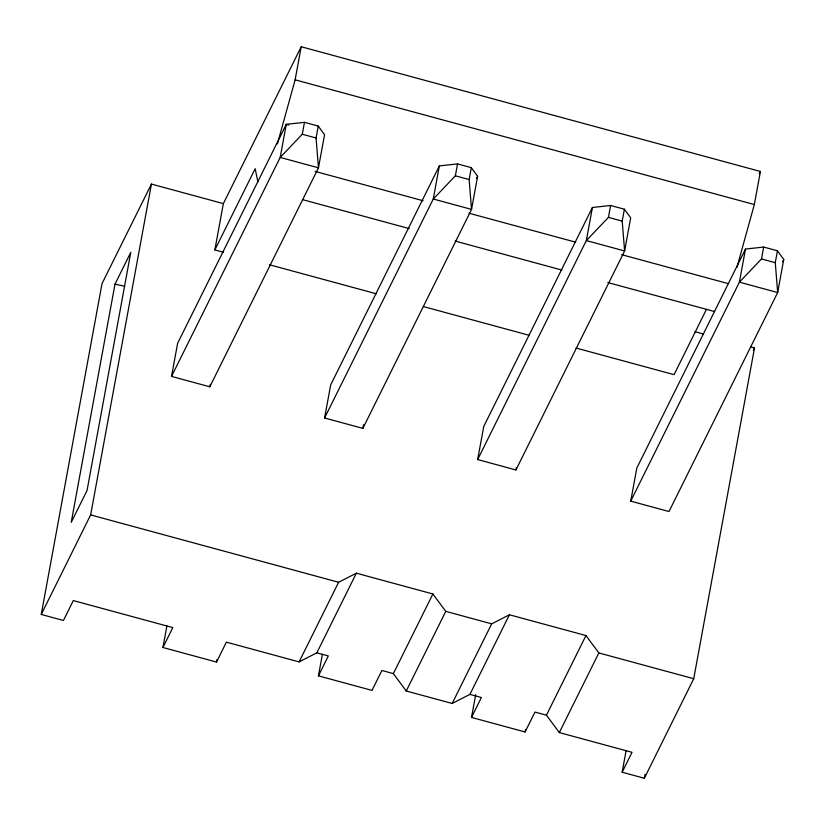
<?xml version="1.0" encoding="UTF-8"?>
<svg xmlns="http://www.w3.org/2000/svg" width="825" height="825" viewBox="0 0 825 825"><rect width="100%" height="100%" fill="white"/><g stroke="black" fill="none" stroke-linecap="round" stroke-linejoin="round"><path stroke-width="1.24" d="M750.791 346.871L754.514 347.882L693.732 678.717L598.837 652.946L585.956 635.549L509.427 614.769L491.679 623.844L445.768 611.366L432.888 593.979L356.359 573.189L316.841 652.822L299.104 661.898L226.39 642.149L216.511 662.062L162.938 647.501L172.817 627.598L73.322 600.579L63.443 620.482L41.25 614.45L102.022 283.614L151.418 184.078L223.358 203.61L301.207 46.747L760.413 171.466L754.339 204.548L736.931 267.424M114.995 284.151L71.228 522.359L87.038 490.504L130.793 252.306L114.995 284.151L124.657 286.223M41.25 614.45L90.647 514.913L151.418 184.078M171.528 376.406L177.612 343.324L286.275 124.338L304.477 122.327L318.254 126.07L324.545 134.733L318.471 167.815L209.797 386.801L171.528 376.406L280.201 157.431L286.275 124.338L288.75 125.008M223.544 252.295L214.851 249.934L223.358 203.61M209.797 386.801L210.251 384.357M162.938 647.501L166.898 625.958M277.386 143.932L295.133 79.829L301.207 46.747M318.254 126.07L316.068 137.981L318.471 167.815L280.201 157.431L302.29 134.238L304.477 122.327M216.511 662.062L216.975 659.526M324.596 417.986L330.681 384.904L439.343 165.918L457.545 163.907L471.323 167.64L477.613 176.313L471.539 209.395L362.866 428.381L324.596 417.986L433.269 199L439.343 165.918M362.866 428.381L363.547 424.7M509.427 614.769L469.91 694.392L452.172 703.467L406.251 690.999L393.37 673.613L381.892 670.488L372.013 690.401L318.44 675.85L322.389 654.338M471.323 167.64L469.136 179.551L471.539 209.395L433.269 199L455.359 175.818L457.545 163.907M477.665 459.556L483.749 426.473L592.412 207.487L610.613 205.477L624.391 209.22L630.682 217.882L624.607 250.965L515.934 469.951L477.665 459.556L586.338 240.57L592.412 207.487M515.934 469.951L516.388 467.507M693.732 678.717L644.335 778.253L622.143 772.231L632.022 752.317L559.319 732.569L546.439 715.182L534.961 712.068L525.082 731.971L471.508 717.42L475.695 694.65M624.391 209.22L622.205 221.131L624.607 250.965L586.338 240.57L608.427 217.388L610.613 205.477M525.082 731.971L525.546 729.444M630.733 501.136L636.817 468.053L745.48 249.068L763.682 247.057L777.459 250.79L783.75 259.462L777.676 292.545L669.003 511.531L630.733 501.136L739.406 282.15L745.48 249.068M622.143 772.231L626.103 750.678M644.335 778.253L645.037 774.458M777.459 250.79L775.273 262.701L777.676 292.545L739.406 282.15L761.496 258.957L763.682 247.057M214.851 249.934L255.162 168.713L257.874 181.851M476.468 178.612L477.613 176.313M299.104 661.898L338.611 582.264L356.359 573.189M318.44 675.85L328.319 655.937L316.841 652.822M393.37 673.613L432.888 593.979M406.251 690.999L445.768 611.366M452.172 703.467L491.679 623.844M471.508 717.42L481.387 697.517L469.91 694.392M759.268 173.776L760.413 171.466M706.417 309.447L674.056 374.653L576.015 348.026M546.439 715.182L585.956 635.549M782.605 261.762L783.75 259.462M559.319 732.569L598.837 652.946M753.369 350.171L754.514 347.882M295.133 79.829L754.339 204.548M302.29 134.238L316.068 137.981M455.359 175.818L469.136 179.551M608.427 217.388L622.205 221.131M761.496 258.957L775.273 262.701M315.14 171.414L423.112 200.743M469.033 213.221L575.768 242.21M621.689 254.678L728.423 283.666M302.548 199.629L409.282 228.618M455.204 241.086L561.938 270.074M607.86 282.552L714.594 311.541M694.97 331.712L703.653 334.063M269.466 264.763L376.2 293.752M423.359 306.56L528.846 335.218M90.647 514.913L338.611 582.264"/></g></svg>
